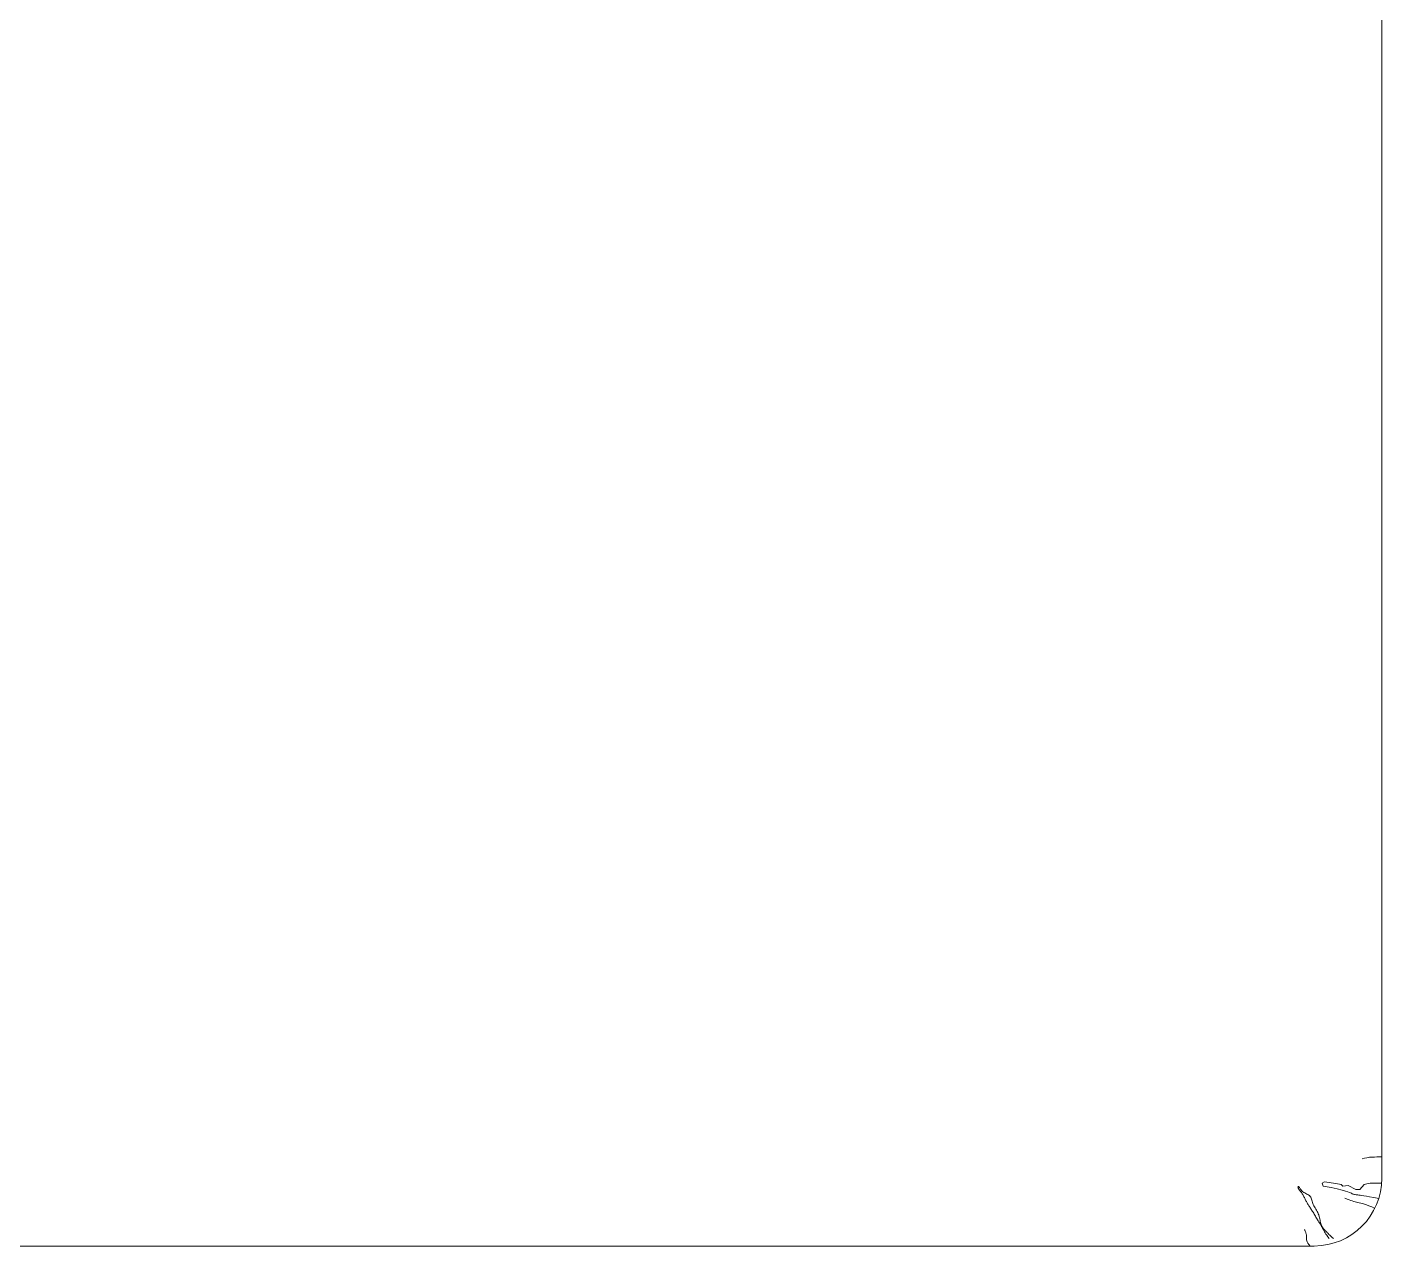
# Model space of a CAD drawing. Extents: x 72956 to 162056, y -6841 to 35159.
# Drawn here: x 86001 to 87001, y 7988 to 8888 of the extents above; entities that cross this region are included whole.
import ezdxf

# ---------------------------------------------------------------- set-up
doc = ezdxf.new("R2010")
doc.units = 0
doc.header["$LTSCALE"] = 1000
doc.header["$MEASUREMENT"] = 0
doc.layers.add('-厨卫', color=154, linetype='CONTINUOUS')
doc.layers.add('-家具', color=44, linetype='CONTINUOUS', lineweight=9)

# ---------------------------------------------------------------- blocks, each defined once
blk = doc.blocks.new('bb')
at = {"layer": '-家具'}
for p, q in [((176473.2, 95706.4, 174879.8), (176473.2, 97403, 174879.8)), ((176473.2, 95754.7, 174879.8), (176473.2, 97354.7, 174879.8)), ((176458.6, 95720.8, 174879.8), (176460.4, 95721.3, 174879.8)), ((176458.6, 95720.8, 174879.8), (176460.4, 95721.3, 174879.8)), ((176460.4, 95721.3, 174879.8), (176462.2, 95721.7, 174879.8)), ((176460.4, 95721.3, 174879.8), (176462.2, 95721.7, 174879.8)), ((176462.2, 95721.7, 174879.8), (176464.1, 95722, 174879.8)), ((176462.2, 95721.7, 174879.8), (176464.1, 95722, 174879.8)), ((176464.1, 95722, 174879.8), (176465.9, 95722.1, 174879.8)), ((176464.1, 95722, 174879.8), (176465.9, 95722.1, 174879.8)), ((176465.9, 95722.1, 174879.8), (176467.7, 95722.2, 174879.8)), ((176465.9, 95722.1, 174879.8), (176467.7, 95722.2, 174879.8)), ((176467.7, 95722.2, 174879.8), (176469.6, 95722.3, 174879.8)), ((176467.7, 95722.2, 174879.8), (176469.6, 95722.3, 174879.8)), ((176469.6, 95722.3, 174879.8), (176471.4, 95722.3, 174879.8)), ((176469.6, 95722.3, 174879.8), (176471.4, 95722.3, 174879.8)), ((176471.4, 95722.3, 174879.8), (176473.2, 95722.3, 174879.8)), ((176411.3, 95699.9, 174879.8), (176411.4, 95700.2, 174879.8)), ((176411.3, 95699.9, 174879.8), (176411.4, 95700.2, 174879.8)), ((176411.4, 95700.3, 174879.8), (176411.5, 95700.4, 174879.8)), ((176411.4, 95700.3, 174879.8), (176411.5, 95700.4, 174879.8)), ((176411.4, 95700.2, 174879.8), (176411.4, 95700.3, 174879.8)), ((176411.4, 95700.2, 174879.8), (176411.4, 95700.3, 174879.8)), ((176411.5, 95700.4, 174879.8), (176411.7, 95700.4, 174879.8)), ((176411.5, 95700.4, 174879.8), (176411.7, 95700.4, 174879.8)), ((176411.7, 95700.4, 174879.8), (176411.9, 95700.3, 174879.8)), ((176411.7, 95700.4, 174879.8), (176411.9, 95700.3, 174879.8)), ((176411.9, 95700.3, 174879.8), (176412.1, 95700, 174879.8)), ((176411.9, 95700.3, 174879.8), (176412.1, 95700, 174879.8)), ((176429.2, 95702.8, 174879.8), (176430.8, 95703.8, 174879.8)), ((176429.2, 95702.8, 174879.8), (176430.8, 95703.8, 174879.8)), ((176429.8, 95700.6, 174879.8), (176429.2, 95702.8, 174879.8)), ((176429.8, 95700.6, 174879.8), (176429.2, 95702.8, 174879.8)), ((176429.8, 95700.6, 174879.8), (176435.7, 95699.6, 174879.8)), ((176429.8, 95700.6, 174879.8), (176435.7, 95699.6, 174879.8)), ((176430.8, 95703.8, 174879.8), (176430.8, 95703.8, 174879.8)), ((176430.8, 95703.8, 174879.8), (176439.2, 95702.6, 174879.8)), ((176430.8, 95703.8, 174879.8), (176430.8, 95703.8, 174879.8)), ((176430.8, 95703.8, 174879.8), (176439.2, 95702.6, 174879.8)), ((176439.2, 95702.6, 174879.8), (176443.1, 95702, 174879.8)), ((176439.2, 95702.6, 174879.8), (176443.1, 95702, 174879.8)), ((176443.1, 95702, 174879.8), (176444.3, 95700.6, 174879.8)), ((176443.1, 95702, 174879.8), (176444.3, 95700.6, 174879.8)), ((176444.3, 95700.6, 174879.8), (176448.4, 95701.2, 174879.8)), ((176444.3, 95700.6, 174879.8), (176448.4, 95701.2, 174879.8)), ((176448.4, 95701.2, 174879.8), (176454.1, 95698.3, 174879.8)), ((176448.4, 95701.2, 174879.8), (176454.1, 95698.3, 174879.8)), ((176456.9, 95698.3, 174879.8), (176460.2, 95701.8, 174879.8)), ((176456.9, 95698.3, 174879.8), (176460.2, 95701.8, 174879.8)), ((176460.2, 95701.8, 174879.8), (176463.1, 95702.6, 174879.8)), ((176460.2, 95701.8, 174879.8), (176463.1, 95702.6, 174879.8)), ((176463.1, 95702.6, 174879.8), (176464.7, 95702.8, 174879.8)), ((176463.1, 95702.6, 174879.8), (176464.7, 95702.8, 174879.8)), ((176464.7, 95702.8, 174879.8), (176473.1, 95702.9, 174879.8)), ((176464.7, 95702.8, 174879.8), (176473.1, 95702.9, 174879.8)), ((176473.1, 95702.9, 174879.8), (176471.6, 95702.9, 174879.8)), ((176411.4, 95699.7, 174879.8), (176411.3, 95699.9, 174879.8)), ((176411.4, 95699.7, 174879.8), (176411.3, 95699.9, 174879.8)), ((176411.5, 95699.3, 174879.8), (176411.4, 95699.7, 174879.8)), ((176411.5, 95699.3, 174879.8), (176411.4, 95699.7, 174879.8)), ((176411.6, 95699, 174879.8), (176411.5, 95699.3, 174879.8)), ((176411.6, 95699, 174879.8), (176411.5, 95699.3, 174879.8)), ((176411.8, 95698.6, 174879.8), (176411.6, 95699, 174879.8)), ((176411.8, 95698.6, 174879.8), (176411.6, 95699, 174879.8)), ((176412, 95698.3, 174879.8), (176411.8, 95698.6, 174879.8)), ((176412, 95698.3, 174879.8), (176411.8, 95698.6, 174879.8)), ((176412.3, 95697.9, 174879.8), (176412, 95698.3, 174879.8)), ((176412.3, 95697.9, 174879.8), (176412, 95698.3, 174879.8)), ((176412.1, 95700, 174879.8), (176412.4, 95699.6, 174879.8)), ((176412.1, 95700, 174879.8), (176412.4, 95699.6, 174879.8)), ((176412.7, 95697.5, 174879.8), (176412.3, 95697.9, 174879.8)), ((176412.7, 95697.5, 174879.8), (176412.3, 95697.9, 174879.8)), ((176412.4, 95699.6, 174879.8), (176412.7, 95699.2, 174879.8)), ((176412.4, 95699.6, 174879.8), (176412.7, 95699.2, 174879.8)), ((176412.7, 95699.2, 174879.8), (176413, 95698.7, 174879.8)), ((176412.7, 95699.2, 174879.8), (176413, 95698.7, 174879.8)), ((176413, 95697, 174879.8), (176412.7, 95697.5, 174879.8)), ((176413, 95697, 174879.8), (176412.7, 95697.5, 174879.8)), ((176413, 95698.7, 174879.8), (176413.4, 95698.2, 174879.8)), ((176413, 95698.7, 174879.8), (176413.4, 95698.2, 174879.8)), ((176413.4, 95696.6, 174879.8), (176413, 95697, 174879.8)), ((176413.4, 95696.6, 174879.8), (176413, 95697, 174879.8)), ((176413.4, 95698.2, 174879.8), (176413.9, 95697.6, 174879.8)), ((176413.4, 95698.2, 174879.8), (176413.9, 95697.6, 174879.8)), ((176413.8, 95696.1, 174879.8), (176413.4, 95696.6, 174879.8)), ((176413.8, 95696.1, 174879.8), (176413.4, 95696.6, 174879.8)), ((176414.1, 95695.6, 174879.8), (176413.8, 95696.1, 174879.8)), ((176414.1, 95695.6, 174879.8), (176413.8, 95696.1, 174879.8)), ((176413.9, 95697.6, 174879.8), (176414.4, 95697.1, 174879.8)), ((176413.9, 95697.6, 174879.8), (176414.4, 95697.1, 174879.8)), ((176414.5, 95695.1, 174879.8), (176414.1, 95695.6, 174879.8)), ((176414.5, 95695.1, 174879.8), (176414.1, 95695.6, 174879.8)), ((176414.4, 95697.1, 174879.8), (176415, 95696.6, 174879.8)), ((176414.4, 95697.1, 174879.8), (176415, 95696.6, 174879.8)), ((176414.8, 95694.5, 174879.8), (176414.5, 95695.1, 174879.8)), ((176414.8, 95694.5, 174879.8), (176414.5, 95695.1, 174879.8)), ((176415.1, 95694, 174879.8), (176414.8, 95694.5, 174879.8)), ((176415.1, 95694, 174879.8), (176414.8, 95694.5, 174879.8)), ((176415, 95696.6, 174879.8), (176415.7, 95696.1, 174879.8)), ((176415, 95696.6, 174879.8), (176415.7, 95696.1, 174879.8)), ((176415.4, 95693.4, 174879.8), (176415.1, 95694, 174879.8)), ((176415.4, 95693.4, 174879.8), (176415.1, 95694, 174879.8)), ((176415.7, 95692.8, 174879.8), (176415.4, 95693.4, 174879.8)), ((176415.7, 95692.8, 174879.8), (176415.4, 95693.4, 174879.8)), ((176415.7, 95696.1, 174879.8), (176416.4, 95695.7, 174879.8)), ((176415.7, 95696.1, 174879.8), (176416.4, 95695.7, 174879.8)), ((176416, 95692.2, 174879.8), (176415.7, 95692.8, 174879.8)), ((176416, 95692.2, 174879.8), (176415.7, 95692.8, 174879.8)), ((176416.3, 95691.6, 174879.8), (176416, 95692.2, 174879.8)), ((176416.3, 95691.6, 174879.8), (176416, 95692.2, 174879.8)), ((176416.6, 95691, 174879.8), (176416.3, 95691.6, 174879.8)), ((176416.6, 95691, 174879.8), (176416.3, 95691.6, 174879.8)), ((176416.4, 95695.7, 174879.8), (176417.1, 95695.3, 174879.8)), ((176416.4, 95695.7, 174879.8), (176417.1, 95695.3, 174879.8)), ((176416.9, 95690.4, 174879.8), (176416.6, 95691, 174879.8)), ((176416.9, 95690.4, 174879.8), (176416.6, 95691, 174879.8)), ((176417.2, 95689.9, 174879.8), (176416.9, 95690.4, 174879.8)), ((176417.2, 95689.9, 174879.8), (176416.9, 95690.4, 174879.8)), ((176417.1, 95695.3, 174879.8), (176417.9, 95694.9, 174879.8)), ((176417.1, 95695.3, 174879.8), (176417.9, 95694.9, 174879.8)), ((176417.9, 95694.9, 174879.8), (176418.6, 95694.5, 174879.8)), ((176417.9, 95694.9, 174879.8), (176418.6, 95694.5, 174879.8)), ((176418.6, 95694.5, 174879.8), (176419.2, 95694.1, 174879.8)), ((176418.6, 95694.5, 174879.8), (176419.2, 95694.1, 174879.8)), ((176419.2, 95694.1, 174879.8), (176419.8, 95693.7, 174879.8)), ((176419.2, 95694.1, 174879.8), (176419.8, 95693.7, 174879.8)), ((176419.8, 95693.7, 174879.8), (176420.4, 95693.1, 174879.8)), ((176419.8, 95693.7, 174879.8), (176420.4, 95693.1, 174879.8)), ((176420.4, 95693.1, 174879.8), (176420.8, 95692.5, 174879.8)), ((176420.4, 95693.1, 174879.8), (176420.8, 95692.5, 174879.8)), ((176420.8, 95692.5, 174879.8), (176421.1, 95691.9, 174879.8)), ((176420.8, 95692.5, 174879.8), (176421.1, 95691.9, 174879.8)), ((176421.1, 95691.9, 174879.8), (176421.4, 95691.1, 174879.8)), ((176421.1, 95691.9, 174879.8), (176421.4, 95691.1, 174879.8)), ((176421.4, 95691.1, 174879.8), (176421.6, 95690.4, 174879.8)), ((176421.4, 95691.1, 174879.8), (176421.6, 95690.4, 174879.8)), ((176421.6, 95690.4, 174879.8), (176421.8, 95689.6, 174879.8)), ((176421.6, 95690.4, 174879.8), (176421.8, 95689.6, 174879.8)), ((176435.7, 95699.6, 174879.8), (176440.3, 95698.6, 174879.8)), ((176435.7, 95699.6, 174879.8), (176440.3, 95698.6, 174879.8)), ((176440.3, 95698.6, 174879.8), (176443.8, 95697.8, 174879.8)), ((176440.3, 95698.6, 174879.8), (176443.8, 95697.8, 174879.8)), ((176443.8, 95697.8, 174879.8), (176446.3, 95697.1, 174879.8)), ((176443.8, 95697.8, 174879.8), (176446.3, 95697.1, 174879.8)), ((176447.5, 95691.2, 174879.8), (176445.8, 95691.9, 174879.8)), ((176447.5, 95691.2, 174879.8), (176445.8, 95691.9, 174879.8)), ((176446.3, 95697.1, 174879.8), (176448.1, 95696.6, 174879.8)), ((176446.3, 95697.1, 174879.8), (176448.1, 95696.6, 174879.8)), ((176449, 95690.7, 174879.8), (176447.5, 95691.2, 174879.8)), ((176449, 95690.7, 174879.8), (176447.5, 95691.2, 174879.8)), ((176448.1, 95696.6, 174879.8), (176449.3, 95696.1, 174879.8)), ((176448.1, 95696.6, 174879.8), (176449.3, 95696.1, 174879.8)), ((176450.3, 95690.2, 174879.8), (176449, 95690.7, 174879.8)), ((176450.3, 95690.2, 174879.8), (176449, 95690.7, 174879.8)), ((176449.3, 95696.1, 174879.8), (176450.1, 95695.7, 174879.8)), ((176449.3, 95696.1, 174879.8), (176450.1, 95695.7, 174879.8)), ((176450.1, 95695.7, 174879.8), (176450.7, 95695.4, 174879.8)), ((176450.1, 95695.7, 174879.8), (176450.7, 95695.4, 174879.8)), ((176451.4, 95689.8, 174879.8), (176450.3, 95690.2, 174879.8)), ((176451.4, 95689.8, 174879.8), (176450.3, 95690.2, 174879.8)), ((176450.7, 95695.4, 174879.8), (176451.3, 95695.1, 174879.8)), ((176450.7, 95695.4, 174879.8), (176451.3, 95695.1, 174879.8)), ((176451.3, 95695.1, 174879.8), (176451.9, 95694.9, 174879.8)), ((176451.3, 95695.1, 174879.8), (176451.9, 95694.9, 174879.8)), ((176451.9, 95694.9, 174879.8), (176452.4, 95694.8, 174879.8)), ((176451.9, 95694.9, 174879.8), (176452.4, 95694.8, 174879.8)), ((176452.4, 95694.8, 174879.8), (176453, 95694.6, 174879.8)), ((176452.4, 95694.8, 174879.8), (176453, 95694.6, 174879.8)), ((176453, 95694.6, 174879.8), (176453.6, 95694.5, 174879.8)), ((176453, 95694.6, 174879.8), (176453.6, 95694.5, 174879.8)), ((176453.6, 95694.5, 174879.8), (176454.2, 95694.4, 174879.8)), ((176453.6, 95694.5, 174879.8), (176454.2, 95694.4, 174879.8)), ((176454.1, 95698.3, 174879.8), (176456.9, 95698.3, 174879.8)), ((176454.1, 95698.3, 174879.8), (176456.9, 95698.3, 174879.8)), ((176454.2, 95694.4, 174879.8), (176454.8, 95694.3, 174879.8)), ((176454.2, 95694.4, 174879.8), (176454.8, 95694.3, 174879.8)), ((176454.8, 95694.3, 174879.8), (176455.5, 95694.2, 174879.8)), ((176454.8, 95694.3, 174879.8), (176455.5, 95694.2, 174879.8)), ((176455.5, 95694.2, 174879.8), (176456.3, 95694.1, 174879.8)), ((176455.5, 95694.2, 174879.8), (176456.3, 95694.1, 174879.8)), ((176456.3, 95694.1, 174879.8), (176457.2, 95694, 174879.8)), ((176456.3, 95694.1, 174879.8), (176457.2, 95694, 174879.8)), ((176457.2, 95694, 174879.8), (176458.4, 95693.8, 174879.8)), ((176457.2, 95694, 174879.8), (176458.4, 95693.8, 174879.8)), ((176458.4, 95693.8, 174879.8), (176459.9, 95693.6, 174879.8)), ((176458.4, 95693.8, 174879.8), (176459.9, 95693.6, 174879.8)), ((176459.9, 95693.6, 174879.8), (176461.8, 95693.3, 174879.8)), ((176459.9, 95693.6, 174879.8), (176461.8, 95693.3, 174879.8)), ((176461.8, 95693.3, 174879.8), (176464.2, 95692.8, 174879.8)), ((176461.8, 95693.3, 174879.8), (176464.2, 95692.8, 174879.8)), ((176464.2, 95692.8, 174879.8), (176467.2, 95692.3, 174879.8)), ((176464.2, 95692.8, 174879.8), (176467.2, 95692.3, 174879.8)), ((176467.2, 95692.3, 174879.8), (176471, 95691.7, 174879.8)), ((176467.2, 95692.3, 174879.8), (176471, 95691.7, 174879.8)), ((176417.5, 95689.3, 174879.8), (176417.2, 95689.9, 174879.8)), ((176417.5, 95689.3, 174879.8), (176417.2, 95689.9, 174879.8)), ((176417.8, 95688.8, 174879.8), (176417.5, 95689.3, 174879.8)), ((176417.8, 95688.8, 174879.8), (176417.5, 95689.3, 174879.8)), ((176418.1, 95688.3, 174879.8), (176417.8, 95688.8, 174879.8)), ((176418.1, 95688.3, 174879.8), (176417.8, 95688.8, 174879.8)), ((176418.4, 95687.7, 174879.8), (176418.1, 95688.3, 174879.8)), ((176418.4, 95687.7, 174879.8), (176418.1, 95688.3, 174879.8)), ((176418.8, 95687.2, 174879.8), (176418.4, 95687.7, 174879.8)), ((176418.8, 95687.2, 174879.8), (176418.4, 95687.7, 174879.8)), ((176419.1, 95686.7, 174879.8), (176418.8, 95687.2, 174879.8)), ((176419.1, 95686.7, 174879.8), (176418.8, 95687.2, 174879.8)), ((176419.4, 95686.2, 174879.8), (176419.1, 95686.7, 174879.8)), ((176419.4, 95686.2, 174879.8), (176419.1, 95686.7, 174879.8)), ((176419.8, 95685.6, 174879.8), (176419.4, 95686.2, 174879.8)), ((176419.8, 95685.6, 174879.8), (176419.4, 95686.2, 174879.8)), ((176420.1, 95685.1, 174879.8), (176419.8, 95685.6, 174879.8)), ((176420.1, 95685.1, 174879.8), (176419.8, 95685.6, 174879.8)), ((176420.5, 95684.5, 174879.8), (176420.1, 95685.1, 174879.8)), ((176420.5, 95684.5, 174879.8), (176420.1, 95685.1, 174879.8)), ((176420.9, 95683.9, 174879.8), (176420.5, 95684.5, 174879.8)), ((176420.9, 95683.9, 174879.8), (176420.5, 95684.5, 174879.8)), ((176421.2, 95683.3, 174879.8), (176420.9, 95683.9, 174879.8)), ((176421.2, 95683.3, 174879.8), (176420.9, 95683.9, 174879.8)), ((176421.6, 95682.7, 174879.8), (176421.2, 95683.3, 174879.8)), ((176421.6, 95682.7, 174879.8), (176421.2, 95683.3, 174879.8)), ((176422.1, 95682.1, 174879.8), (176421.6, 95682.7, 174879.8)), ((176422.1, 95682.1, 174879.8), (176421.6, 95682.7, 174879.8)), ((176421.8, 95689.6, 174879.8), (176422, 95688.7, 174879.8)), ((176421.8, 95689.6, 174879.8), (176422, 95688.7, 174879.8)), ((176422, 95688.7, 174879.8), (176422.3, 95687.9, 174879.8)), ((176422, 95688.7, 174879.8), (176422.3, 95687.9, 174879.8)), ((176422.5, 95681.4, 174879.8), (176422.1, 95682.1, 174879.8)), ((176422.5, 95681.4, 174879.8), (176422.1, 95682.1, 174879.8)), ((176422.3, 95687.9, 174879.8), (176422.6, 95687.1, 174879.8)), ((176422.3, 95687.9, 174879.8), (176422.6, 95687.1, 174879.8)), ((176422.9, 95680.7, 174879.8), (176422.5, 95681.4, 174879.8)), ((176422.9, 95680.7, 174879.8), (176422.5, 95681.4, 174879.8)), ((176422.6, 95687.1, 174879.8), (176423, 95686.2, 174879.8)), ((176422.6, 95687.1, 174879.8), (176423, 95686.2, 174879.8)), ((176423.3, 95679.9, 174879.8), (176422.9, 95680.7, 174879.8)), ((176423.3, 95679.9, 174879.8), (176422.9, 95680.7, 174879.8)), ((176423, 95686.2, 174879.8), (176423.4, 95685.4, 174879.8)), ((176423, 95686.2, 174879.8), (176423.4, 95685.4, 174879.8)), ((176423.4, 95685.4, 174879.8), (176423.9, 95684.6, 174879.8)), ((176423.4, 95685.4, 174879.8), (176423.9, 95684.6, 174879.8)), ((176423.9, 95684.6, 174879.8), (176424.4, 95683.8, 174879.8)), ((176423.9, 95684.6, 174879.8), (176424.4, 95683.8, 174879.8)), ((176424.4, 95683.8, 174879.8), (176424.9, 95682.9, 174879.8)), ((176424.4, 95683.8, 174879.8), (176424.9, 95682.9, 174879.8)), ((176424.9, 95682.9, 174879.8), (176425.4, 95682.1, 174879.8)), ((176424.9, 95682.9, 174879.8), (176425.4, 95682.1, 174879.8)), ((176425.4, 95682.1, 174879.8), (176425.9, 95681.2, 174879.8)), ((176425.4, 95682.1, 174879.8), (176425.9, 95681.2, 174879.8)), ((176425.9, 95681.2, 174879.8), (176426.3, 95680.3, 174879.8)), ((176425.9, 95681.2, 174879.8), (176426.3, 95680.3, 174879.8)), ((176426.3, 95680.3, 174879.8), (176426.7, 95679.4, 174879.8)), ((176426.3, 95680.3, 174879.8), (176426.7, 95679.4, 174879.8)), ((176452.5, 95689.4, 174879.8), (176451.4, 95689.8, 174879.8)), ((176452.5, 95689.4, 174879.8), (176451.4, 95689.8, 174879.8)), ((176453.5, 95689.1, 174879.8), (176452.5, 95689.4, 174879.8)), ((176453.5, 95689.1, 174879.8), (176452.5, 95689.4, 174879.8)), ((176454.5, 95688.9, 174879.8), (176453.5, 95689.1, 174879.8)), ((176454.5, 95688.9, 174879.8), (176453.5, 95689.1, 174879.8)), ((176455.5, 95688.6, 174879.8), (176454.5, 95688.9, 174879.8)), ((176455.5, 95688.6, 174879.8), (176454.5, 95688.9, 174879.8)), ((176456.5, 95688.4, 174879.8), (176455.5, 95688.6, 174879.8)), ((176456.5, 95688.4, 174879.8), (176455.5, 95688.6, 174879.8)), ((176457.7, 95688.1, 174879.8), (176456.5, 95688.4, 174879.8)), ((176457.7, 95688.1, 174879.8), (176456.5, 95688.4, 174879.8)), ((176458.9, 95687.8, 174879.8), (176457.7, 95688.1, 174879.8)), ((176458.9, 95687.8, 174879.8), (176457.7, 95688.1, 174879.8)), ((176460.3, 95687.4, 174879.8), (176458.9, 95687.8, 174879.8)), ((176460.3, 95687.4, 174879.8), (176458.9, 95687.8, 174879.8)), ((176461.9, 95686.8, 174879.8), (176460.3, 95687.4, 174879.8)), ((176461.9, 95686.8, 174879.8), (176460.3, 95687.4, 174879.8)), ((176463.7, 95686.2, 174879.8), (176461.9, 95686.8, 174879.8)), ((176463.7, 95686.2, 174879.8), (176461.9, 95686.8, 174879.8)), ((176465.8, 95685.4, 174879.8), (176463.7, 95686.2, 174879.8)), ((176465.8, 95685.4, 174879.8), (176463.7, 95686.2, 174879.8)), ((176468, 95684.3, 174879.8), (176465.8, 95685.4, 174879.8)), ((176468, 95684.3, 174879.8), (176465.8, 95685.4, 174879.8)), ((176423.8, 95679.2, 174879.8), (176423.3, 95679.9, 174879.8)), ((176423.8, 95679.2, 174879.8), (176423.3, 95679.9, 174879.8)), ((176424.2, 95678.5, 174879.8), (176423.8, 95679.2, 174879.8)), ((176424.2, 95678.5, 174879.8), (176423.8, 95679.2, 174879.8)), ((176424.6, 95677.7, 174879.8), (176424.2, 95678.5, 174879.8)), ((176424.6, 95677.7, 174879.8), (176424.2, 95678.5, 174879.8)), ((176425, 95677.1, 174879.8), (176424.6, 95677.7, 174879.8)), ((176425, 95677.1, 174879.8), (176424.6, 95677.7, 174879.8)), ((176425.4, 95676.4, 174879.8), (176425, 95677.1, 174879.8)), ((176425.4, 95676.4, 174879.8), (176425, 95677.1, 174879.8)), ((176425.8, 95675.8, 174879.8), (176425.4, 95676.4, 174879.8)), ((176425.8, 95675.8, 174879.8), (176425.4, 95676.4, 174879.8)), ((176426.1, 95675.2, 174879.8), (176425.8, 95675.8, 174879.8)), ((176426.1, 95675.2, 174879.8), (176425.8, 95675.8, 174879.8)), ((176426.5, 95674.7, 174879.8), (176426.1, 95675.2, 174879.8)), ((176426.5, 95674.7, 174879.8), (176426.1, 95675.2, 174879.8)), ((176426.8, 95674.2, 174879.8), (176426.5, 95674.7, 174879.8)), ((176426.8, 95674.2, 174879.8), (176426.5, 95674.7, 174879.8)), ((176426.7, 95679.4, 174879.8), (176427, 95678.4, 174879.8)), ((176426.7, 95679.4, 174879.8), (176427, 95678.4, 174879.8)), ((176427.1, 95673.7, 174879.8), (176426.8, 95674.2, 174879.8)), ((176427.1, 95673.7, 174879.8), (176426.8, 95674.2, 174879.8)), ((176427, 95678.4, 174879.8), (176427.2, 95677.4, 174879.8)), ((176427, 95678.4, 174879.8), (176427.2, 95677.4, 174879.8)), ((176427.4, 95673.2, 174879.8), (176427.1, 95673.7, 174879.8)), ((176427.4, 95673.2, 174879.8), (176427.1, 95673.7, 174879.8)), ((176427.2, 95677.4, 174879.8), (176427.5, 95676.5, 174879.8)), ((176427.2, 95677.4, 174879.8), (176427.5, 95676.5, 174879.8)), ((176427.7, 95672.8, 174879.8), (176427.4, 95673.2, 174879.8)), ((176427.7, 95672.8, 174879.8), (176427.4, 95673.2, 174879.8)), ((176427.5, 95676.5, 174879.8), (176427.6, 95675.6, 174879.8)), ((176427.5, 95676.5, 174879.8), (176427.6, 95675.6, 174879.8)), ((176427.6, 95675.6, 174879.8), (176427.8, 95674.7, 174879.8)), ((176427.6, 95675.6, 174879.8), (176427.8, 95674.7, 174879.8)), ((176427.9, 95672.3, 174879.8), (176427.7, 95672.8, 174879.8)), ((176427.9, 95672.3, 174879.8), (176427.7, 95672.8, 174879.8)), ((176427.8, 95674.7, 174879.8), (176428, 95673.9, 174879.8)), ((176427.8, 95674.7, 174879.8), (176428, 95673.9, 174879.8)), ((176428.2, 95671.9, 174879.8), (176427.9, 95672.3, 174879.8)), ((176428.2, 95671.9, 174879.8), (176427.9, 95672.3, 174879.8)), ((176428, 95673.9, 174879.8), (176428.2, 95673.1, 174879.8)), ((176428, 95673.9, 174879.8), (176428.2, 95673.1, 174879.8)), ((176428.2, 95673.1, 174879.8), (176428.4, 95672.4, 174879.8)), ((176428.2, 95673.1, 174879.8), (176428.4, 95672.4, 174879.8)), ((176428.5, 95671.5, 174879.8), (176428.2, 95671.9, 174879.8)), ((176428.5, 95671.5, 174879.8), (176428.2, 95671.9, 174879.8)), ((176428.4, 95672.4, 174879.8), (176428.6, 95671.8, 174879.8)), ((176428.4, 95672.4, 174879.8), (176428.6, 95671.8, 174879.8)), ((176428.7, 95671, 174879.8), (176428.5, 95671.5, 174879.8)), ((176428.7, 95671, 174879.8), (176428.5, 95671.5, 174879.8)), ((176428.6, 95671.8, 174879.8), (176428.8, 95671.3, 174879.8)), ((176428.6, 95671.8, 174879.8), (176428.8, 95671.3, 174879.8)), ((176429, 95670.6, 174879.8), (176428.7, 95671, 174879.8)), ((176429, 95670.6, 174879.8), (176428.7, 95671, 174879.8)), ((176428.8, 95671.3, 174879.8), (176429, 95670.8, 174879.8)), ((176428.8, 95671.3, 174879.8), (176429, 95670.8, 174879.8)), ((176429, 95670.8, 174879.8), (176429.3, 95670.3, 174879.8)), ((176429, 95670.8, 174879.8), (176429.3, 95670.3, 174879.8)), ((176429.2, 95670.2, 174879.8), (176429, 95670.6, 174879.8)), ((176429.2, 95670.2, 174879.8), (176429, 95670.6, 174879.8)), ((176429.5, 95669.7, 174879.8), (176429.2, 95670.2, 174879.8)), ((176429.5, 95669.7, 174879.8), (176429.2, 95670.2, 174879.8)), ((176429.3, 95670.3, 174879.8), (176429.6, 95669.9, 174879.8)), ((176429.3, 95670.3, 174879.8), (176429.6, 95669.9, 174879.8)), ((176416.1, 95668.5, 174879.8), (176416.1, 95668.6, 174879.8)), ((176416.1, 95668.5, 174879.8), (176416.1, 95668.6, 174879.8)), ((176416.2, 95668.4, 174879.8), (176416.1, 95668.5, 174879.8)), ((176416.2, 95668.4, 174879.8), (176416.1, 95668.5, 174879.8)), ((176416.3, 95668.1, 174879.8), (176416.2, 95668.4, 174879.8)), ((176416.3, 95668.1, 174879.8), (176416.2, 95668.4, 174879.8)), ((176416.5, 95667.8, 174879.8), (176416.3, 95668.1, 174879.8)), ((176416.5, 95667.8, 174879.8), (176416.3, 95668.1, 174879.8)), ((176416.7, 95667.4, 174879.8), (176416.5, 95667.8, 174879.8)), ((176416.7, 95667.4, 174879.8), (176416.5, 95667.8, 174879.8)), ((176416.9, 95667, 174879.8), (176416.7, 95667.4, 174879.8)), ((176416.9, 95667, 174879.8), (176416.7, 95667.4, 174879.8)), ((176417, 95666.5, 174879.8), (176416.9, 95667, 174879.8)), ((176417, 95666.5, 174879.8), (176416.9, 95667, 174879.8)), ((176417.2, 95666.1, 174879.8), (176417, 95666.5, 174879.8)), ((176417.2, 95666.1, 174879.8), (176417, 95666.5, 174879.8)), ((176417.3, 95665.6, 174879.8), (176417.2, 95666.1, 174879.8)), ((176417.3, 95665.6, 174879.8), (176417.2, 95666.1, 174879.8)), ((176417.4, 95665.2, 174879.8), (176417.3, 95665.6, 174879.8)), ((176417.4, 95665.2, 174879.8), (176417.3, 95665.6, 174879.8)), ((176417.5, 95664.7, 174879.8), (176417.4, 95665.2, 174879.8)), ((176417.5, 95664.7, 174879.8), (176417.4, 95665.2, 174879.8)), ((176417.5, 95664.3, 174879.8), (176417.5, 95664.7, 174879.8)), ((176417.5, 95664.3, 174879.8), (176417.5, 95664.7, 174879.8)), ((176417.5, 95663.8, 174879.8), (176417.5, 95664.3, 174879.8)), ((176417.5, 95663.8, 174879.8), (176417.5, 95664.3, 174879.8)), ((176417.6, 95663.4, 174879.8), (176417.5, 95663.8, 174879.8)), ((176417.6, 95663.4, 174879.8), (176417.5, 95663.8, 174879.8)), ((176417.6, 95662.9, 174879.8), (176417.6, 95663.4, 174879.8)), ((176417.6, 95662.9, 174879.8), (176417.6, 95663.4, 174879.8)), ((176417.6, 95662.5, 174879.8), (176417.6, 95662.9, 174879.8)), ((176417.6, 95662.5, 174879.8), (176417.6, 95662.9, 174879.8)), ((176417.6, 95662, 174879.8), (176417.6, 95662.5, 174879.8)), ((176417.6, 95662, 174879.8), (176417.6, 95662.5, 174879.8)), ((176417.6, 95661.5, 174879.8), (176417.6, 95662, 174879.8)), ((176417.6, 95661.5, 174879.8), (176417.6, 95662, 174879.8)), ((176417.7, 95661, 174879.8), (176417.6, 95661.5, 174879.8)), ((176417.7, 95661, 174879.8), (176417.6, 95661.5, 174879.8)), ((176417.9, 95660.3, 174879.8), (176417.7, 95661, 174879.8)), ((176417.9, 95660.3, 174879.8), (176417.7, 95661, 174879.8)), ((176418.2, 95659.6, 174879.8), (176417.9, 95660.3, 174879.8)), ((176418.2, 95659.6, 174879.8), (176417.9, 95660.3, 174879.8)), ((176429.8, 95669.2, 174879.8), (176429.5, 95669.7, 174879.8)), ((176429.8, 95669.2, 174879.8), (176429.5, 95669.7, 174879.8)), ((176429.6, 95669.9, 174879.8), (176429.8, 95669.6, 174879.8)), ((176429.6, 95669.9, 174879.8), (176429.8, 95669.6, 174879.8)), ((176429.8, 95669.6, 174879.8), (176430.1, 95669.2, 174879.8)), ((176429.8, 95669.6, 174879.8), (176430.1, 95669.2, 174879.8)), ((176430, 95668.7, 174879.8), (176429.8, 95669.2, 174879.8)), ((176430, 95668.7, 174879.8), (176429.8, 95669.2, 174879.8)), ((176430.3, 95668.2, 174879.8), (176430, 95668.7, 174879.8)), ((176430.3, 95668.2, 174879.8), (176430, 95668.7, 174879.8)), ((176430.1, 95669.2, 174879.8), (176430.5, 95668.9, 174879.8)), ((176430.1, 95669.2, 174879.8), (176430.5, 95668.9, 174879.8)), ((176430.6, 95667.6, 174879.8), (176430.3, 95668.2, 174879.8)), ((176430.6, 95667.6, 174879.8), (176430.3, 95668.2, 174879.8)), ((176430.5, 95668.9, 174879.8), (176430.8, 95668.5, 174879.8)), ((176430.5, 95668.9, 174879.8), (176430.8, 95668.5, 174879.8)), ((176431, 95666.9, 174879.8), (176430.6, 95667.6, 174879.8)), ((176431, 95666.9, 174879.8), (176430.6, 95667.6, 174879.8)), ((176430.8, 95668.5, 174879.8), (176431.1, 95668.2, 174879.8)), ((176430.8, 95668.5, 174879.8), (176431.1, 95668.2, 174879.8)), ((176431.4, 95666.2, 174879.8), (176431, 95666.9, 174879.8)), ((176431.4, 95666.2, 174879.8), (176431, 95666.9, 174879.8)), ((176431.1, 95668.2, 174879.8), (176431.5, 95667.9, 174879.8)), ((176431.1, 95668.2, 174879.8), (176431.5, 95667.9, 174879.8)), ((176431.9, 95665.3, 174879.8), (176431.4, 95666.2, 174879.8)), ((176431.9, 95665.3, 174879.8), (176431.4, 95666.2, 174879.8)), ((176431.5, 95667.9, 174879.8), (176431.8, 95667.5, 174879.8)), ((176431.5, 95667.9, 174879.8), (176431.8, 95667.5, 174879.8)), ((176431.8, 95667.5, 174879.8), (176432.2, 95667.2, 174879.8)), ((176431.8, 95667.5, 174879.8), (176432.2, 95667.2, 174879.8)), ((176432.6, 95664.4, 174879.8), (176431.9, 95665.3, 174879.8)), ((176432.6, 95664.4, 174879.8), (176431.9, 95665.3, 174879.8)), ((176432.2, 95667.2, 174879.8), (176432.6, 95666.8, 174879.8)), ((176432.2, 95667.2, 174879.8), (176432.6, 95666.8, 174879.8)), ((176432.6, 95666.8, 174879.8), (176433, 95666.4, 174879.8)), ((176432.6, 95666.8, 174879.8), (176433, 95666.4, 174879.8)), ((176433.3, 95663.3, 174879.8), (176432.6, 95664.4, 174879.8)), ((176433.3, 95663.3, 174879.8), (176432.6, 95664.4, 174879.8)), ((176433, 95666.4, 174879.8), (176433.4, 95666, 174879.8)), ((176433, 95666.4, 174879.8), (176433.4, 95666, 174879.8)), ((176434.3, 95662, 174879.8), (176433.3, 95663.3, 174879.8)), ((176434.3, 95662, 174879.8), (176433.3, 95663.3, 174879.8)), ((176433.4, 95666, 174879.8), (176433.8, 95665.6, 174879.8)), ((176433.4, 95666, 174879.8), (176433.8, 95665.6, 174879.8)), ((176433.8, 95665.6, 174879.8), (176434.2, 95665.1, 174879.8)), ((176433.8, 95665.6, 174879.8), (176434.2, 95665.1, 174879.8)), ((176434.2, 95665.1, 174879.8), (176434.7, 95664.6, 174879.8)), ((176434.2, 95665.1, 174879.8), (176434.7, 95664.6, 174879.8)), ((176434.7, 95664.6, 174879.8), (176435.3, 95664, 174879.8)), ((176434.7, 95664.6, 174879.8), (176435.3, 95664, 174879.8)), ((176435.3, 95664, 174879.8), (176435.9, 95663.4, 174879.8)), ((176435.3, 95664, 174879.8), (176435.9, 95663.4, 174879.8)), ((176435.9, 95663.4, 174879.8), (176436.6, 95662.7, 174879.8)), ((176435.9, 95663.4, 174879.8), (176436.6, 95662.7, 174879.8)), ((176436.6, 95662.7, 174879.8), (176437.4, 95662, 174879.8)), ((176436.6, 95662.7, 174879.8), (176437.4, 95662, 174879.8)), ((176423.2, 95656.5, 174879.8), (174473.2, 95656.5, 174879.8)), ((176423.2, 95656.5, 174879.8), (174473.2, 95656.5, 174879.8)), ((176418.7, 95658.7, 174879.8), (176418.2, 95659.6, 174879.8)), ((176418.7, 95658.7, 174879.8), (176418.2, 95659.6, 174879.8)), ((176419.3, 95657.7, 174879.8), (176418.7, 95658.7, 174879.8)), ((176419.3, 95657.7, 174879.8), (176418.7, 95658.7, 174879.8)), ((176420.2, 95656.5, 174879.8), (176419.3, 95657.7, 174879.8)), ((176420.2, 95656.5, 174879.8), (176419.3, 95657.7, 174879.8))]:
    blk.add_line(p, q, dxfattribs=at)
blk.add_arc((176423.2, 95706.5, 174879.8), 50, 270, 0, dxfattribs=at)
blk.add_arc((176423.2, 95706.5, 174879.8), 50, 270, 0, dxfattribs=at)
blk = doc.blocks.new('A-6家具1')
at = {"layer": '-家具'}
blk.add_blockref('bb', (-89472.5, 7246.6, -174879.8), dxfattribs=at)

msp = doc.modelspace()

# ---------------------------------------------------------------- block references
at = {"layer": '-厨卫'}
msp.add_blockref('A-6家具1', (0, -94914.713), dxfattribs=at)

doc.saveas('drawing.dxf')
